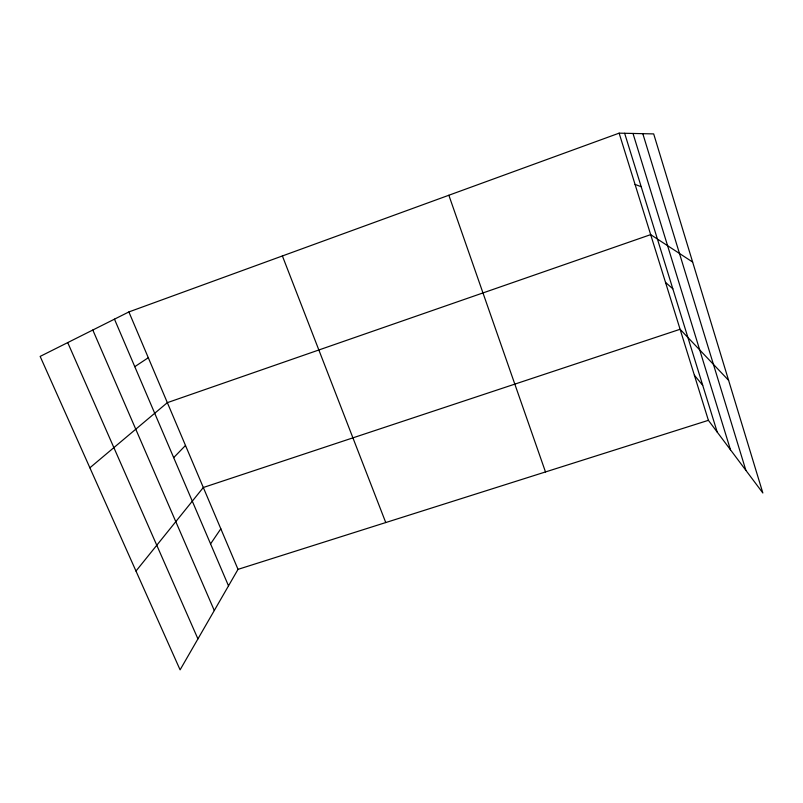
<?xml version="1.0" encoding="UTF-8"?>
<svg xmlns="http://www.w3.org/2000/svg" width="803" height="803" viewBox="0 0 803 803"><rect width="100%" height="100%" fill="white"/><g stroke="black" fill="none" stroke-linecap="round" stroke-linejoin="round"><path stroke-width="1.2" d="M708.397 420.33L238.019 569.357L180.093 669.843L40.15 356.412L128.881 311.935L619.123 133.157L653.682 133.91L762.85 492.992L708.397 420.33L619.123 133.157M210.567 543.902L220.825 528.796M135.988 571.053L203.32 487.501L680.091 329.28L728.602 380.331M173.679 457.64L185.493 445.464M89.886 467.798L167.345 402.654L650.671 234.637L692.648 262.069M134.784 366.68L148.294 357.726M635.053 184.419L641.195 186.718M665.526 282.415L672.814 288.769M694.374 375.242L702.705 385.269M67.723 342.6L197.929 638.897M92.807 330.023L214.291 610.531M114.468 319.162L228.514 585.859M128.881 311.935L238.019 569.357M282.395 255.956L385.751 522.552M448.857 195.249L545.488 471.943M624.644 133.278L717.209 432.084M633.005 133.459L730.479 449.79M642.801 133.669L745.877 470.347"/></g></svg>
